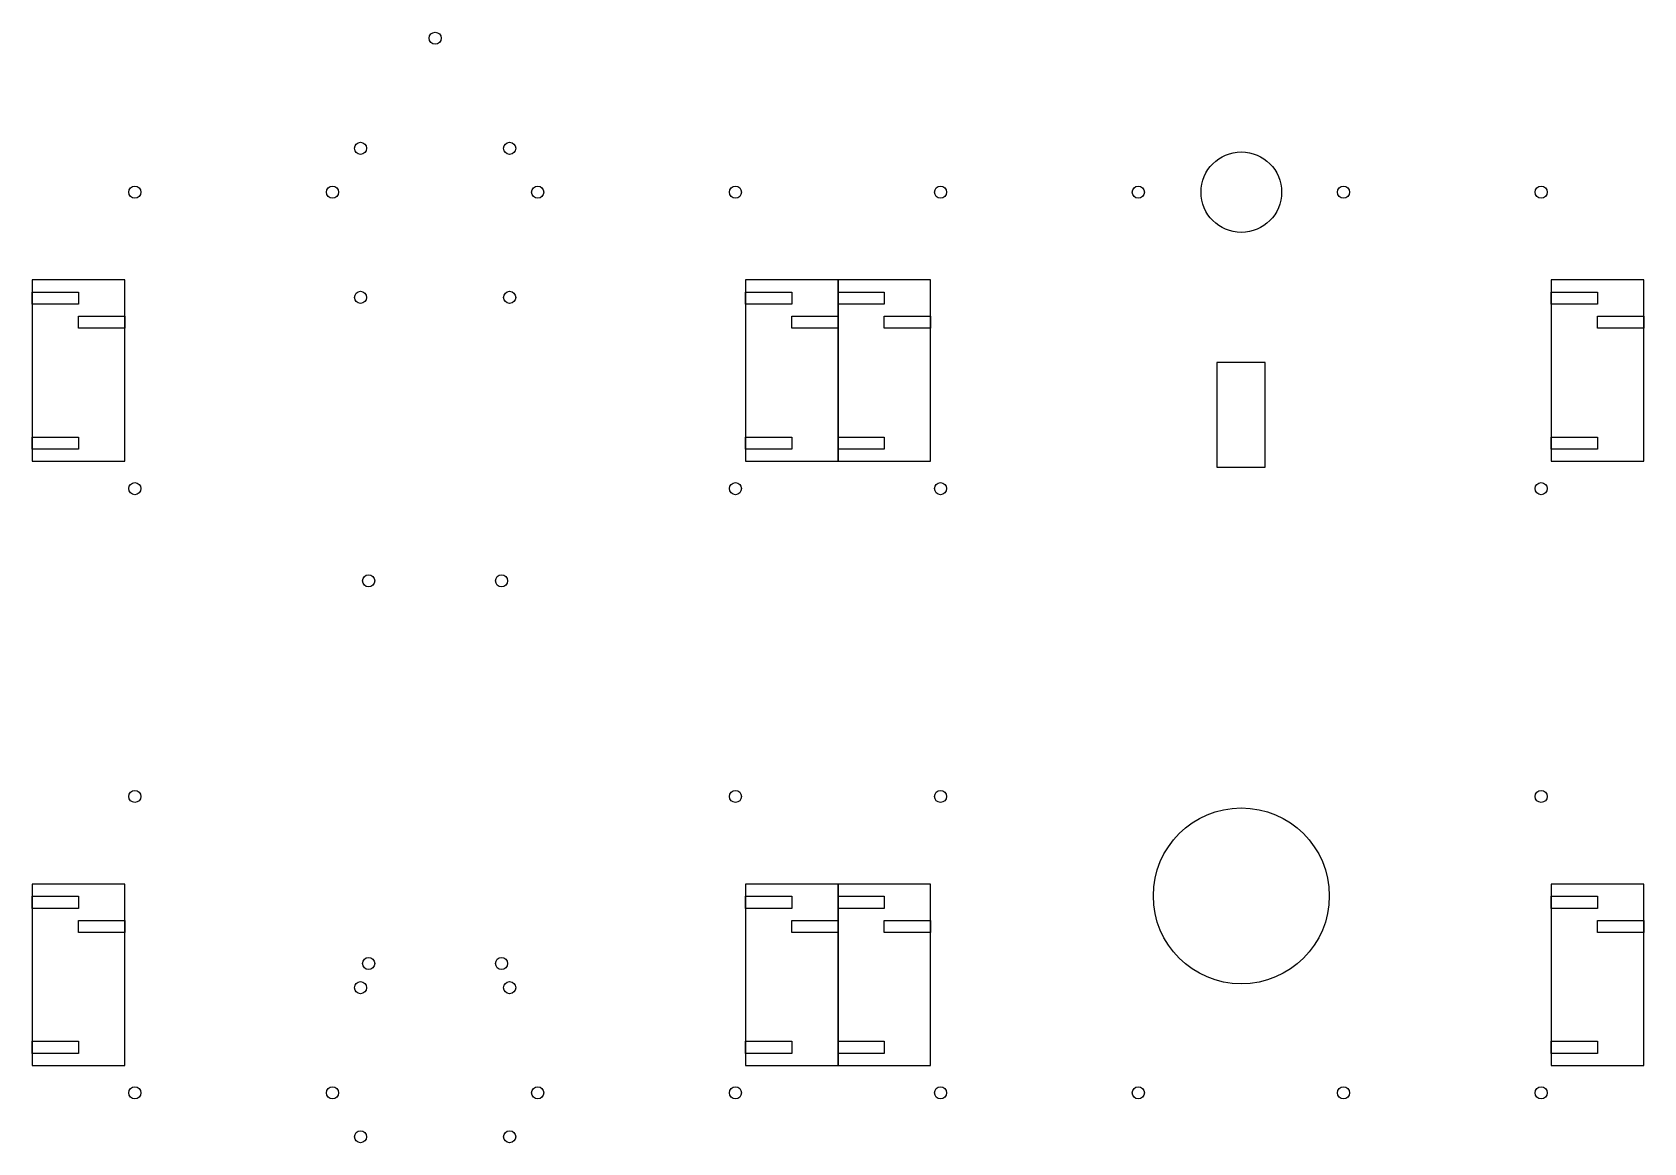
# Model space of a CAD drawing. Header units: millimetres. Extents: x 0 to 400, y 26 to 302.
import ezdxf

# ---------------------------------------------------------------- set-up
doc = ezdxf.new("R2010")
doc.units = ezdxf.units.MM
doc.layers.add('Barrenos', color=170, linetype='Continuous')

msp = doc.modelspace()

# ---------------------------------------------------------------- linework, layer by layer
at = {"layer": 'Barrenos'}
for points in [[(23, 195), (23, 240), (0, 240), (0, 195)], [(200, 195), (200, 240), (177, 240), (177, 195)], [(223, 195), (223, 240), (200, 240), (200, 195)], [(400, 195), (400, 240), (377, 240), (377, 195)], [(0, 195), (11.5, 195)], [(11.5, 195), (23, 195)], [(177, 195), (188.5, 195)], [(188.5, 195), (200, 195)], [(200, 195), (211.5, 195)], [(211.5, 195), (223, 195)], [(377, 195), (388.5, 195)], [(388.5, 195), (400, 195)], [(23, 45), (23, 90), (0, 90), (0, 45)], [(200, 45), (200, 90), (177, 90), (177, 45)], [(223, 45), (223, 90), (200, 90), (200, 45)], [(400, 45), (400, 90), (377, 90), (377, 45)], [(0, 45), (11.5, 45)], [(11.5, 45), (23, 45)], [(177, 45), (188.5, 45)], [(188.5, 45), (200, 45)], [(200, 45), (211.5, 45)], [(211.5, 45), (223, 45)], [(377, 45), (388.5, 45)], [(388.5, 45), (400, 45)]]:
    msp.add_lwpolyline(points, dxfattribs=at)
for points in [[(0, 237), (11.5, 237), (11.5, 234), (0, 234)], [(177, 237), (188.5, 237), (188.5, 234), (177, 234)], [(200, 237), (211.5, 237), (211.5, 234), (200, 234)], [(377, 237), (388.5, 237), (388.5, 234), (377, 234)], [(11.5, 231), (23, 231), (23, 228), (11.5, 228)], [(188.5, 231), (200, 231), (200, 228), (188.5, 228)], [(211.5, 231), (223, 231), (223, 228), (211.5, 228)], [(388.5, 231), (400, 231), (400, 228), (388.5, 228)], [(294, 193.5), (306, 193.5), (306, 219.5), (294, 219.5)], [(0, 201), (11.5, 201), (11.5, 198), (0, 198)], [(177, 201), (188.5, 201), (188.5, 198), (177, 198)], [(200, 201), (211.5, 201), (211.5, 198), (200, 198)], [(377, 201), (388.5, 201), (388.5, 198), (377, 198)], [(0, 87), (11.5, 87), (11.5, 84), (0, 84)], [(177, 87), (188.5, 87), (188.5, 84), (177, 84)], [(200, 87), (211.5, 87), (211.5, 84), (200, 84)], [(377, 87), (388.5, 87), (388.5, 84), (377, 84)], [(11.5, 81), (23, 81), (23, 78), (11.5, 78)], [(188.5, 81), (200, 81), (200, 78), (188.5, 78)], [(211.5, 81), (223, 81), (223, 78), (211.5, 78)], [(388.5, 81), (400, 81), (400, 78), (388.5, 78)], [(0, 51), (11.5, 51), (11.5, 48), (0, 48)], [(177, 51), (188.5, 51), (188.5, 48), (177, 48)], [(200, 51), (211.5, 51), (211.5, 48), (200, 48)], [(377, 51), (388.5, 51), (388.5, 48), (377, 48)]]:
    msp.add_lwpolyline(points, close=True, dxfattribs=at)
for centre, radius in [((100, 300), 1.5), ((81.5, 272.68), 1.5), ((118.5, 272.68), 1.5), ((300.11, 261.8), 10), ((25.46, 261.8), 1.5), ((74.54, 261.8), 1.5), ((125.46, 261.8), 1.5), ((174.54, 261.8), 1.5), ((225.46, 261.8), 1.5), ((274.54, 261.8), 1.5), ((325.46, 261.8), 1.5), ((374.54, 261.8), 1.5), ((81.5, 235.68), 1.5), ((118.5, 235.68), 1.5), ((25.46, 188.2), 1.5), ((174.54, 188.2), 1.5), ((225.46, 188.2), 1.5), ((374.54, 188.2), 1.5), ((83.5, 165.32), 1.5), ((116.5, 165.32), 1.5), ((25.46, 111.8), 1.5), ((174.54, 111.8), 1.5), ((225.46, 111.8), 1.5), ((374.54, 111.8), 1.5), ((300.11, 87.11), 21.84), ((83.5, 70.32), 1.5), ((116.5, 70.32), 1.5), ((81.5, 64.32), 1.5), ((118.5, 64.32), 1.5), ((25.46, 38.2), 1.5), ((74.54, 38.2), 1.5), ((125.46, 38.2), 1.5), ((174.54, 38.2), 1.5), ((225.46, 38.2), 1.5), ((274.54, 38.2), 1.5), ((325.46, 38.2), 1.5), ((374.54, 38.2), 1.5), ((81.5, 27.32), 1.5), ((118.5, 27.32), 1.5)]:
    msp.add_circle(centre, radius, dxfattribs=at)

doc.saveas('drawing.dxf')
